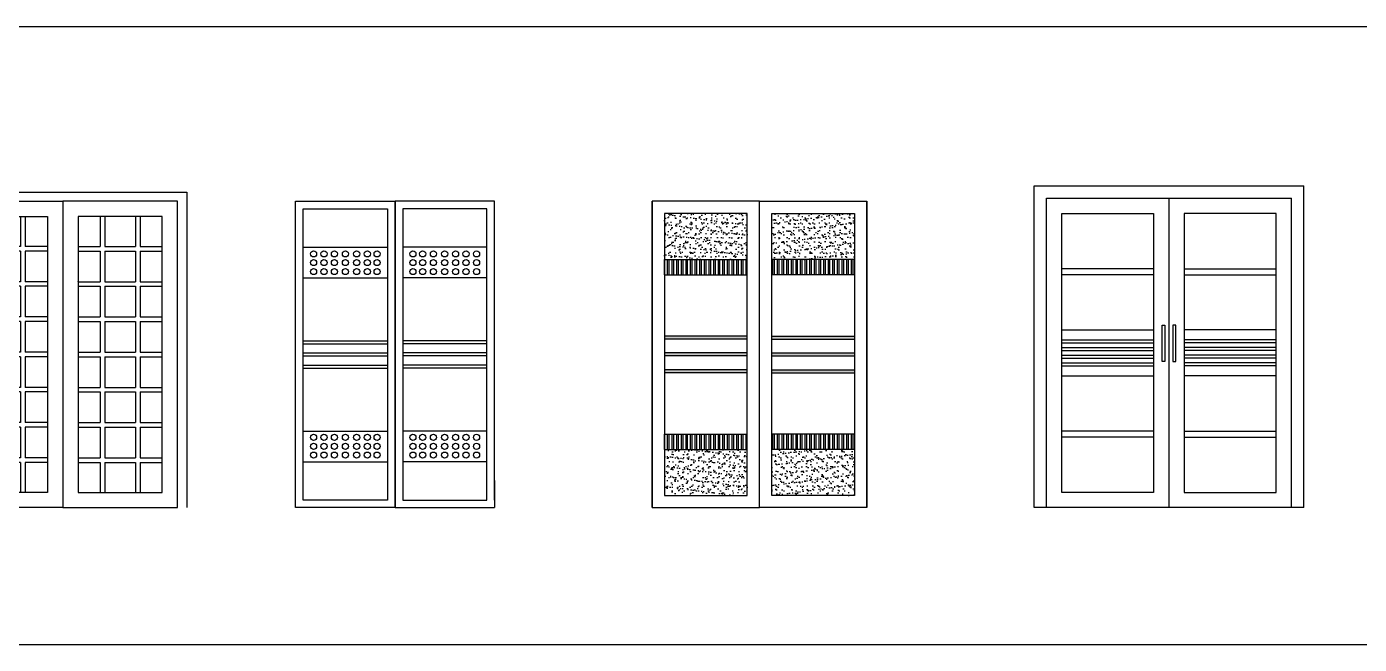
# Model space of a CAD drawing. Header units: millimetres. Extents: x 981 to 33574, y 16402 to 34985.
# Drawn here: x 13692 to 22392, y 21080 to 25112 of the extents above; entities that cross this region are included whole.
import ezdxf

# ---------------------------------------------------------------- set-up
doc = ezdxf.new("R2010")
doc.units = ezdxf.units.MM
doc.layers.add('www.cad-blocks.net', color=7, linetype='Continuous')

# ---------------------------------------------------------------- blocks, each defined once
blk = doc.blocks.new('A$C1ED041ED')
for p, q in [((0, 0), (0, 2060)), ((0, 2060), (1620, 2060)), ((1620, 2060), (1620, 0)), ((60, 0), (60, 2000)), ((60, 2000), (810, 2000)), ((810, 2000), (810, 0)), ((1560, 2000), (810, 2000)), ((810, 2000), (810, 0)), ((1560, 0), (1560, 2000)), ((160, 100), (160, 1900)), ((160, 1900), (710, 1900)), ((305, 1900), (305, 1705)), ((335, 1900), (335, 1705)), ((535, 1900), (535, 1705)), ((565, 1900), (565, 1705)), ((710, 1900), (710, 100)), ((1460, 1900), (910, 1900)), ((910, 1900), (910, 100)), ((1055, 1900), (1055, 1705)), ((1085, 1900), (1085, 1705)), ((1285, 1900), (1285, 1705)), ((1315, 1900), (1315, 1705)), ((1460, 100), (1460, 1900)), ((305, 1705), (160, 1705)), ((305, 1675), (160, 1675)), ((305, 1675), (305, 1475)), ((535, 1705), (335, 1705)), ((335, 1675), (335, 1475)), ((535, 1675), (335, 1675)), ((535, 1675), (535, 1475)), ((710, 1705), (565, 1705)), ((565, 1675), (565, 1475)), ((710, 1675), (565, 1675)), ((910, 1705), (1055, 1705)), ((910, 1675), (1055, 1675)), ((1055, 1675), (1055, 1475)), ((1085, 1705), (1285, 1705)), ((1085, 1675), (1085, 1475)), ((1085, 1675), (1285, 1675)), ((1285, 1675), (1285, 1475)), ((1315, 1705), (1460, 1705)), ((1315, 1675), (1315, 1475)), ((1315, 1675), (1460, 1675)), ((305, 1475), (160, 1475)), ((305, 1445), (160, 1445)), ((305, 1445), (305, 1245)), ((535, 1475), (335, 1475)), ((535, 1445), (335, 1445)), ((335, 1445), (335, 1245)), ((535, 1445), (535, 1245)), ((710, 1475), (565, 1475)), ((565, 1445), (565, 1245)), ((710, 1445), (565, 1445)), ((709, 1475), (710, 1476)), ((911, 1475), (910, 1476)), ((910, 1475), (1055, 1475)), ((910, 1445), (1055, 1445)), ((1055, 1445), (1055, 1245)), ((1085, 1475), (1285, 1475)), ((1085, 1445), (1285, 1445)), ((1085, 1445), (1085, 1245)), ((1285, 1445), (1285, 1245)), ((1315, 1475), (1460, 1475)), ((1315, 1445), (1315, 1245)), ((1315, 1445), (1460, 1445)), ((305, 1245), (160, 1245)), ((535, 1245), (335, 1245)), ((710, 1245), (565, 1245)), ((910, 1245), (1055, 1245)), ((1085, 1245), (1285, 1245)), ((1315, 1245), (1460, 1245)), ((305, 1215), (160, 1215)), ((305, 1215), (305, 1015)), ((335, 1215), (335, 1015)), ((535, 1215), (335, 1215)), ((535, 1215), (535, 1015)), ((565, 1215), (565, 1015)), ((710, 1215), (565, 1215)), ((910, 1215), (1055, 1215)), ((1055, 1215), (1055, 1015)), ((1085, 1215), (1085, 1015)), ((1085, 1215), (1285, 1215)), ((1285, 1215), (1285, 1015)), ((1315, 1215), (1315, 1015)), ((1315, 1215), (1460, 1215)), ((305, 1015), (160, 1015)), ((305, 985), (160, 985)), ((305, 985), (305, 785)), ((535, 1015), (335, 1015)), ((535, 985), (335, 985)), ((335, 985), (335, 785)), ((535, 985), (535, 785)), ((710, 1015), (565, 1015)), ((710, 985), (565, 985)), ((565, 985), (565, 785)), ((910, 1015), (1055, 1015)), ((910, 985), (1055, 985)), ((1055, 985), (1055, 785)), ((1085, 1015), (1285, 1015)), ((1085, 985), (1285, 985)), ((1085, 985), (1085, 785)), ((1285, 985), (1285, 785)), ((1315, 1015), (1460, 1015)), ((1315, 985), (1460, 985)), ((1315, 985), (1315, 785)), ((305, 785), (160, 785)), ((535, 785), (335, 785)), ((710, 785), (565, 785)), ((910, 785), (1055, 785)), ((1085, 785), (1285, 785)), ((1315, 785), (1460, 785)), ((305, 755), (160, 755)), ((305, 755), (305, 555)), ((535, 755), (335, 755)), ((335, 755), (335, 555)), ((535, 755), (535, 555)), ((565, 755), (565, 555)), ((710, 755), (565, 755)), ((910, 755), (1055, 755)), ((1055, 755), (1055, 555)), ((1085, 755), (1285, 755)), ((1085, 755), (1085, 555)), ((1285, 755), (1285, 555)), ((1315, 755), (1315, 555)), ((1315, 755), (1460, 755)), ((305, 555), (160, 555)), ((305, 525), (160, 525)), ((305, 525), (305, 325)), ((535, 555), (335, 555)), ((535, 525), (335, 525)), ((335, 525), (335, 325)), ((535, 525), (535, 325)), ((710, 555), (565, 555)), ((710, 525), (565, 525)), ((565, 525), (565, 325)), ((910, 555), (1055, 555)), ((910, 525), (1055, 525)), ((1055, 525), (1055, 325)), ((1085, 555), (1285, 555)), ((1085, 525), (1285, 525)), ((1085, 525), (1085, 325)), ((1285, 525), (1285, 325)), ((1315, 555), (1460, 555)), ((1315, 525), (1460, 525)), ((1315, 525), (1315, 325)), ((305, 325), (160, 325)), ((305, 295), (160, 295)), ((305, 295), (305, 100)), ((535, 325), (335, 325)), ((535, 295), (335, 295)), ((335, 295), (335, 100)), ((535, 295), (535, 100)), ((710, 325), (565, 325)), ((710, 295), (565, 295)), ((565, 295), (565, 100)), ((910, 325), (1055, 325)), ((910, 295), (1055, 295)), ((1055, 295), (1055, 100)), ((1085, 325), (1285, 325)), ((1085, 295), (1285, 295)), ((1085, 295), (1085, 100)), ((1285, 295), (1285, 100)), ((1315, 325), (1460, 325)), ((1315, 295), (1460, 295)), ((1315, 295), (1315, 100)), ((710, 100), (160, 100)), ((910, 100), (1460, 100)), ((810, 0), (60, 0)), ((810, 0), (1560, 0))]:
    blk.add_line(p, q)
blk = doc.blocks.new('A$C7FC947AB')
for p, q in [((0, 0), (0, 2000)), ((650, 0), (650, 2000)), ((1300, 2000), (650, 2000)), ((1250, 50), (1250, 1950)), ((50, 1700), (600, 1700)), ((1250, 1700), (700, 1700)), ((50, 1500), (600, 1500)), ((1250, 1500), (700, 1500)), ((50, 1090), (600, 1090)), ((50, 1070), (600, 1070)), ((1250, 1090), (700, 1090)), ((1250, 1070), (700, 1070)), ((50, 1010), (600, 1010)), ((50, 990), (600, 990)), ((1250, 1010), (700, 1010)), ((1250, 990), (700, 990)), ((50, 930), (600, 930)), ((50, 910), (600, 910)), ((1250, 930), (700, 930)), ((1250, 910), (700, 910)), ((50, 500), (600, 500)), ((1250, 500), (700, 500)), ((50, 300), (600, 300)), ((1250, 300), (700, 300)), ((1300, 176.9), (1300, 0)), ((650, 0), (1300, 0))]:
    blk.add_line(p, q)
for points in [[(0, 2000), (650, 2000), (650, 0), (0, 0)], [(50, 1950), (600, 1950), (600, 50), (50, 50)]]:
    blk.add_lwpolyline(points, close=True)
for points in [[(1250, 1950), (700, 1950), (700, 50), (1250, 50)], [(1300, 50), (1300, 2000)]]:
    blk.add_lwpolyline(points)
for centre in [(118, 1656.7), (186.3, 1656.7), (254.6, 1656.7), (326.2, 1656.7), (399.4, 1656.7), (469.6, 1656.7), (533.2, 1656.7), (766.8, 1656.7), (830.4, 1656.7), (900.6, 1656.7), (973.8, 1656.7), (1045.4, 1656.7), (1113.7, 1656.7), (1182, 1656.7), (118, 1599.8), (186.3, 1599.8), (254.6, 1599.8), (326.2, 1599.8), (399.4, 1599.8), (469.6, 1599.8), (533.2, 1599.8), (766.8, 1599.8), (830.4, 1599.8), (900.6, 1599.8), (973.8, 1599.8), (1045.4, 1599.8), (1113.7, 1599.8), (1182, 1599.8), (118, 1541.3), (186.3, 1541.3), (254.6, 1541.3), (326.2, 1541.3), (399.4, 1541.3), (469.6, 1541.3), (533.2, 1541.3), (766.8, 1541.3), (830.4, 1541.3), (900.6, 1541.3), (973.8, 1541.3), (1045.4, 1541.3), (1113.7, 1541.3), (1182, 1541.3), (118, 458.7), (186.3, 458.7), (254.6, 458.7), (326.2, 458.7), (399.4, 458.7), (469.6, 458.7), (533.2, 458.7), (766.8, 458.7), (830.4, 458.7), (900.6, 458.7), (973.8, 458.7), (1045.4, 458.7), (1113.7, 458.7), (1182, 458.7), (118, 400.2), (118, 343.3), (186.3, 400.2), (186.3, 343.3), (254.6, 400.2), (254.6, 343.3), (326.2, 400.2), (326.2, 343.3), (399.4, 400.2), (399.4, 343.3), (469.6, 400.2), (469.6, 343.3), (533.2, 400.2), (533.2, 343.3), (766.8, 400.2), (766.8, 343.3), (830.4, 400.2), (830.4, 343.3), (900.6, 400.2), (900.6, 343.3), (973.8, 400.2), (973.8, 343.3), (1045.4, 400.2), (1045.4, 343.3), (1113.7, 400.2), (1113.7, 343.3), (1182, 400.2), (1182, 343.3)]:
    blk.add_circle(centre, 20)
blk = doc.blocks.new('A$C59826A7D')
h = blk.add_hatch()
h.set_pattern_fill('AR-SAND', color=256, style=0)
h.set_pattern_definition([(142.5, (-15574.824, -15247.48), (1.60003, 48.941324), [0, -38.608, 0, -43.18, 0, -41.275]), (172.5, (-15574.824, -15247.48), (-44.95233, 71.68251), [0, -20.828, 0, -34.798, 0, -13.335]), (212.5, (-15543.58, -15247.48), (-79.09924, 0.14372), [0, -12.7, 0, -45.72, 0, -59.69]), (222.5, (-15543.58, -15247.48), (-76.35565, 22.29293), [0, -6.35, 0, -29.972, 0, -34.29])])
h.paths.add_polyline_path([(80, 380), (80, 80), (620.3, 80), (620.3, 380)])
h.paths.add_polyline_path([(620.3, 1620), (620.3, 1920), (80, 1920), (80, 1620)])
h = blk.add_hatch()
h.set_pattern_fill('AR-SAND', color=256, style=0)
h.set_pattern_definition([(37.5, (16975.377, -15247.48), (-1.60003, 48.941324), [0, -38.608, 0, -43.18, 0, -41.275]), (7.5, (16975.38, -15247.48), (44.95233, 71.68251), [0, -20.828, 0, -34.798, 0, -13.335]), (327.5, (16944.135, -15247.48), (79.09924, 0.14372), [0, -12.7, 0, -45.72, 0, -59.69]), (317.5, (16944.135, -15247.48), (76.35565, 22.29293), [0, -6.35, 0, -29.972, 0, -34.29])])
h.paths.add_polyline_path([(780.3, 380), (780.3, 80), (1320.6, 80), (1320.6, 380)])
h.paths.add_polyline_path([(1320.6, 1620), (1320.6, 1920), (780.3, 1920), (780.3, 1620)])
h = blk.add_hatch()
h.set_pattern_fill('STEEL', color=256, scale=9.5, angle=45, style=0)
h.set_pattern_definition([(90, (-15574.824, -15247.48), (30.1625, 5e-15), []), (90, (-15564.16, -15236.815), (30.1625, 5e-15), [])])
h.paths.add_polyline_path([(620.3, 1520), (620.3, 1620), (80, 1620), (80, 1520)])
h.paths.add_polyline_path([(620.3, 380), (620.3, 480), (80, 480), (80, 380)])
h = blk.add_hatch()
h.set_pattern_fill('STEEL', color=256, scale=9.5, angle=45, style=0)
h.set_pattern_definition([(90, (16975.377, -15247.48), (-30.1625, 5e-15), []), (90, (16964.713, -15236.815), (-30.1625, 5e-15), [])])
h.paths.add_polyline_path([(1320.6, 1520), (1320.6, 1620), (780.3, 1620), (780.3, 1520)])
h.paths.add_polyline_path([(1320.6, 380), (1320.6, 480), (780.3, 480), (780.3, 380)])
h = blk.add_hatch(color=256)
h.paths.add_polyline_path([(620.3, 1100), (620.3, 1120), (80, 1120), (80, 1100)])
h.paths.add_polyline_path([(620.3, 990), (620.3, 1010), (80, 1010), (80, 990)])
h.paths.add_polyline_path([(80, 900), (80, 880), (620.3, 880), (620.3, 900)])
h = blk.add_hatch(color=256)
h.paths.add_polyline_path([(1320.6, 1100), (1320.6, 1120), (780.3, 1120), (780.3, 1100)])
h.paths.add_polyline_path([(780.3, 1010), (780.3, 990), (1320.6, 990), (1320.6, 1010)])
h.paths.add_polyline_path([(780.3, 900), (780.3, 880), (1320.6, 880), (1320.6, 900)])
for p, q in [((0, 0, -342.9), (0, 2000, -342.9)), ((700.3, 0), (700.3, 2000)), ((700.3, 0), (700.3, 2000)), ((1400.6, 0, -342.9), (1400.6, 2000, -342.9)), ((80, 1620), (620.3, 1620)), ((1320.6, 1620), (780.3, 1620)), ((80, 1520), (620.3, 1520)), ((1320.6, 1520), (780.3, 1520)), ((620.3, 1120), (80, 1120)), ((620.3, 1100), (80, 1100)), ((780.3, 1120), (1320.6, 1120)), ((780.3, 1100), (1320.6, 1100)), ((620.3, 1010), (80, 1010)), ((620.3, 990), (80, 990)), ((780.3, 1010), (1320.6, 1010)), ((780.3, 990), (1320.6, 990)), ((620.3, 900), (80, 900)), ((620.3, 880), (80, 880)), ((780.3, 900), (1320.6, 900)), ((780.3, 880), (1320.6, 880)), ((80, 480), (620.3, 480)), ((1320.6, 480), (780.3, 480)), ((80, 380), (620.3, 380)), ((1320.6, 380), (780.3, 380))]:
    blk.add_line(p, q)
for points in [[(700.3, 2000), (0, 2000), (0, 0), (700.3, 0)], [(620.3, 1920), (80, 1920), (80, 80), (620.3, 80)], [(700.3, 2000), (1400.6, 2000), (1400.6, 0), (700.3, 0)], [(780.3, 1920), (1320.6, 1920), (1320.6, 80), (780.3, 80)]]:
    blk.add_lwpolyline(points, close=True)
blk = doc.blocks.new('A$C625136E1')
for p, q in [((0, 0), (0, 2100)), ((0, 2100), (1760, 2100)), ((1760, 0), (1760, 2100)), ((80, 0), (80, 2020)), ((80, 2020), (1680, 2020)), ((880, 2020), (880, 0)), ((1680, 0), (1680, 2020)), ((780, 1560), (180, 1560)), ((780, 1520), (180, 1520)), ((980, 1560), (1580, 1560)), ((980, 1520), (1580, 1520)), ((180, 1160), (780, 1160)), ((1580, 1160), (980, 1160)), ((180, 1095), (780, 1095)), ((180, 1075), (780, 1075)), ((180, 1045), (780, 1045)), ((1580, 1095), (980, 1095)), ((1580, 1075), (980, 1075)), ((1580, 1045), (980, 1045)), ((180, 1025), (780, 1025)), ((180, 995), (780, 995)), ((180, 975), (780, 975)), ((1580, 1025), (980, 1025)), ((1580, 995), (980, 995)), ((1580, 975), (980, 975)), ((180, 945), (780, 945)), ((180, 925), (780, 925)), ((1580, 945), (980, 945)), ((1580, 925), (980, 925)), ((180, 860), (780, 860)), ((1580, 860), (980, 860)), ((780, 500), (180, 500)), ((780, 460), (180, 460)), ((980, 500), (1580, 500)), ((980, 460), (1580, 460)), ((1760, 0), (0, 0))]:
    blk.add_line(p, q)
for points in [[(80, 2020), (880, 2020), (880, 0), (80, 0)], [(180, 1920), (780, 1920), (780, 100), (180, 100)], [(1580, 1920), (980, 1920), (980, 100), (1580, 100)], [(834.9, 1191.5), (854.2, 1191.5), (854.2, 954.1), (834.9, 954.1)], [(925.1, 1191.5), (905.8, 1191.5), (905.8, 954.1), (925.1, 954.1)]]:
    blk.add_lwpolyline(points, close=True)
blk = doc.blocks.new('FORMAT')
at = {"color": 155, "true_color": 0x546d8e}
for p, q in [((4710.3, 25111.8), (33574, 25111.8)), ((4710.3, 21079.8), (33574, 21079.8))]:
    blk.add_line(p, q, dxfattribs=at)

msp = doc.modelspace()

# ---------------------------------------------------------------- block references
for name, p in [('A$C1ED041ED', (13117.2, 21972)), ('A$C625136E1', (20268.6, 21972)), ('A$C7FC947AB', (15446.4, 21972)), ('A$C59826A7D', (17775.6, 21972))]:
    msp.add_blockref(name, p)
at = {"layer": 'www.cad-blocks.net'}
msp.add_blockref('FORMAT', (0, 0), dxfattribs=at)

doc.saveas('drawing.dxf')
